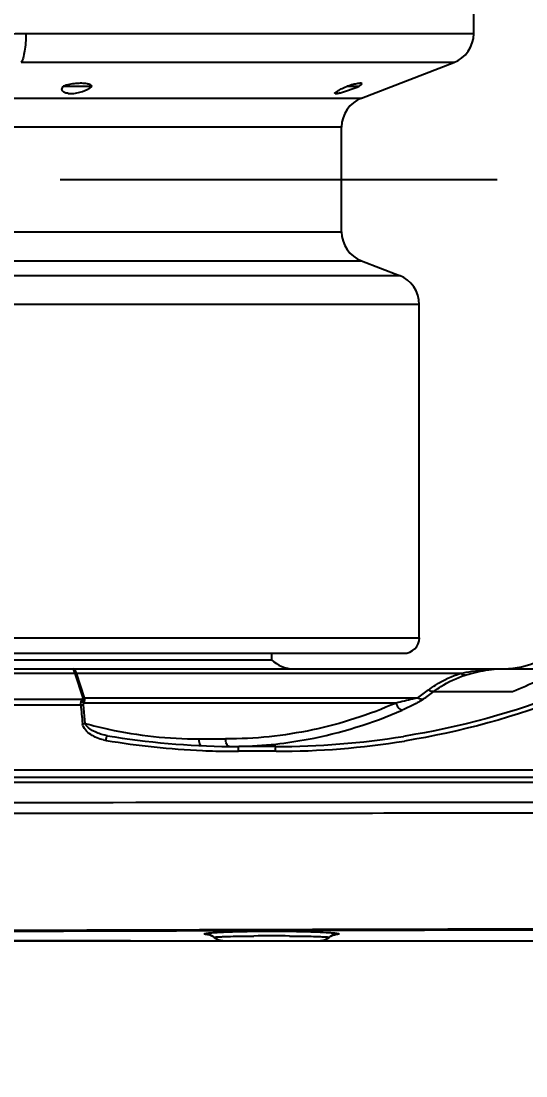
# Model space of a CAD drawing. Header units: millimetres. Extents: x 5828 to 6704, y 123 to 421.
# Drawn here: x 6412.442 to 6414.607, y 210.17 to 214.696 of the extents above; entities that cross this region are included whole.
import ezdxf
from ezdxf import colors
from ezdxf.entities.mleader import LeaderData, LeaderLine
from ezdxf.math import Vec2, Vec3

# ---------------------------------------------------------------- set-up
doc = ezdxf.new("R2010")
doc.units = ezdxf.units.MM
doc.linetypes.add('CENTER', pattern=[0.6, 0.375, -0.075, 0.075, -0.075])
for name, color, linetype in [('中心线', 7, 'Continuous'), ('外形图', 7, 'Continuous'), ('多重引线', 7, 'Continuous'), ('尺寸标注', 7, 'Continuous')]:
    doc.layers.add(name, color=color, linetype=linetype)
doc.styles.add('微软雅黑', font='msyh.ttc', dxfattribs={"height": 1.5})
doc.dimstyles.new('尺寸标注_1_15比例', dxfattribs={"dimtxt": 1.5, "dimasz": 1.25, "dimexe": 0.5, "dimexo": 0.4, "dimgap": 0.5, "dimtad": 1, "dimdec": 1, "dimlfac": 15, "dimdsep": 46, "dimtxsty": '微软雅黑', "dimcen": 0.09, "dimadec": 0, "dimazin": 0, "dimtp": 0.01, "dimtm": 0.01, "dimtfac": 1, "dimtdec": 1, "dimtofl": 0, "dimtmove": 0, "dimatfit": 3, "dimfxl": 1, "dimtolj": 1, "dimarcsym": 0})

# ---------------------------------------------------------------- blocks, each defined once
blk = doc.blocks.new('*D819')
at = {"layer": 'Defpoints', "color": 0}
for p in [(6413.336, 217.4167), (6402.8326, 210.75), (6413.3106, 210.75)]:
    blk.add_point(p, dxfattribs=at)
at = {"layer": '尺寸标注', "color": 0, "lineweight": -2}
for p, q in [((6412.936, 217.4167), (6402.3326, 217.4167)), ((6402.8326, 216.1667), (6402.8326, 212)), ((6412.9106, 210.75), (6402.3326, 210.75))]:
    blk.add_line(p, q, dxfattribs=at)
at = {"layer": '尺寸标注', "color": 0}
for points in [[(6403.0409, 216.1667), (6402.6243, 216.1667), (6402.8326, 217.4167)], [(6402.6243, 212), (6403.0409, 212), (6402.8326, 210.75)]]:
    blk.add_solid(points, dxfattribs=at)
at = {"layer": '尺寸标注', "color": 0, "insert": (6401.5536, 214.0834), "char_height": 1.5, "attachment_point": 5, "rotation": 90, "style": '微软雅黑'}
blk.add_mtext('\\A1;100', dxfattribs=at)

msp = doc.modelspace()

# ---------------------------------------------------------------- linework, layer by layer
at = {"layer": '中心线', "linetype": 'CENTER', "ltscale": 5}
msp.add_line((6406.6093, 214.0167), (6444.8961, 214.0167), dxfattribs=at)
at = {"layer": '外形图', "color": 7, "linetype": 'Continuous'}
for p, q in [((6414.3832, 214.6425), (6414.3832, 215.9834)), ((6412.4627, 214.6425), (6414.3832, 214.6425)), ((6414.2976, 214.5181), (6412.442, 214.5181)), ((6413.9021, 214.3662), (6414.2976, 214.5181)), ((6412.6231, 214.4167), (6412.7471, 214.4167)), ((6413.8407, 214.4167), (6413.8921, 214.4167)), ((6411.8684, 214.3662), (6413.9021, 214.3662)), ((6413.8165, 214.2417), (6412.1179, 214.2417)), ((6413.8165, 213.7917), (6413.8165, 214.2417)), ((6412.1179, 213.7917), (6413.8165, 213.7917)), ((6411.8684, 213.6672), (6413.9021, 213.6672)), ((6413.9021, 213.6672), (6414.0643, 213.6049)), ((6412.3856, 213.6049), (6414.0643, 213.6049)), ((6414.1498, 213.4804), (6412.4057, 213.4804)), ((6414.1498, 212.05), (6414.1498, 213.4804)), ((6411.9832, 212.05), (6414.1498, 212.05)), ((6412.0089, 211.9834), (6414.0832, 211.9834)), ((6413.5165, 211.9834), (6413.5165, 211.9555)), ((6410.1832, 211.9555), (6413.5165, 211.9555)), ((6409.4465, 211.9167), (6416.0015, 211.9167)), ((6412.6718, 211.8965), (6412.1505, 211.8965)), ((6412.6718, 211.8965), (6412.7063, 211.7925)), ((6412.7142, 211.7929), (6412.6794, 211.8978)), ((6412.6794, 211.8978), (6414.3281, 211.8978)), ((6414.4708, 211.9149), (6414.5131, 211.9167)), ((6412.7142, 211.7929), (6414.143, 211.7929)), ((6414.2127, 211.8196), (6414.5495, 211.8196)), ((6412.1524, 211.786), (6412.7031, 211.786)), ((6412.1549, 211.7618), (6412.6978, 211.7618)), ((6412.7165, 211.6825), (6412.709, 211.7629)), ((6414.0499, 211.7699), (6412.7114, 211.7699)), ((6412.8008, 211.6317), (6412.8008, 211.6317)), ((6412.8109, 211.6296), (6412.8008, 211.6317)), ((6413.2038, 211.6158), (6413.3192, 211.6158)), ((6413.5345, 211.5834), (6413.3755, 211.5834)), ((6413.5358, 211.5627), (6413.3744, 211.5627)), ((6413.5358, 211.5629), (6413.5334, 211.5627)), ((6426.1226, 211.4823), (6412.0202, 211.4823)), ((6425.8402, 211.4294), (6409.2922, 211.4294)), ((6426.0205, 211.45), (6411.8984, 211.45)), ((6411.8498, 210.75), (6414.8965, 210.75)), ((6413.2698, 210.7644), (6413.2697, 210.7645)), ((6413.4325, 210.7702), (6413.4395, 210.7702)), ((6413.5932, 210.7702), (6413.6005, 210.7702)), ((6413.7633, 210.7645), (6413.7632, 210.7644))]:
    msp.add_line(p, q, dxfattribs=at)
for points in [[(6413.2463, 210.776), (6413.246, 210.776), (6413.2507, 210.7747), (6413.2622, 210.7695), (6413.2698, 210.7644)], [(6413.2698, 210.7644), (6413.2871, 210.7545), (6413.3111, 210.75)], [(6413.7219, 210.75), (6413.7459, 210.7545), (6413.7632, 210.7644)], [(6413.7632, 210.7644), (6413.7706, 210.7694), (6413.7822, 210.7747), (6413.7868, 210.7759)]]:
    msp.add_lwpolyline(points, dxfattribs=at)
for centre, radius, start, end in [((6414.2498, 214.6425), 0.1333, 291, 0), ((6413.5523, 215.2533), 0.903, 289.7659, 292.1035), ((6413.5951, 215.1339), 0.7761, 288.5618, 289.7745), ((6413.9498, 214.2417), 0.1333, 111, 180), ((6413.9498, 213.7917), 0.1333, 180, 249), ((6414.0165, 213.4804), 0.1333, 0, 69), ((6414.5032, 212.3167), 0.4, 271.4123, 355.2198), ((6414.0832, 212.05), 0.0667, 270, 0), ((6413.6105, 212.05), 0.1333, 225.158, 270), ((6413.5878, 212.6108), 0.9885, 304.1693, 307.4358), ((6413.5994, 212.625), 1.0123, 304.0434, 307.2882), ((6412.6288, 212.5218), 0.7631, 275.1871, 276.0328), ((6412.6729, 211.7355), 0.0516, 41.8174, 57.9266), ((6412.6384, 212.4062), 0.728, 275.2976, 276.1595), ((6413.2122, 213.472), 1.8569, 254.5192, 257.7254), ((6413.2041, 213.4292), 1.8133, 257.6867, 269.9895), ((6412.8317, 211.7696), 0.1622, 257.0204, 260.9754), ((6413.3735, 215.0359), 3.4731, 260.6, 267.4654), ((6413.3748, 215.0443), 3.461, 260.6217, 269.3559), ((6413.5347, 215.0474), 3.4641, 269.9965, 279.0907), ((6413.3739, 215.042), 3.4793, 267.4648, 269.3662), ((6413.3755, 215.0626), 3.4792, 269.3487, 270), ((6413.3359, 213.4052), 1.8218, 270.3518, 271.2409), ((6413.3357, 213.4095), 1.8262, 271.243, 276.227), ((6413.5336, 215.0398), 3.4771, 270.0356, 279.1355), ((6413.3739, 215.0482), 3.4854, 269.3658, 270.0068), ((6413.2283, 210.712), 0.0669, 77.2084, 90.0313), ((6413.2283, 210.7124), 0.0665, 71.7197, 77.1896), ((6413.2283, 210.7123), 0.0666, 61.2775, 71.7197), ((6413.2282, 210.7122), 0.0668, 51.6103, 61.2756), ((6413.3113, 210.817), 0.067, 231.5803, 246.9419), ((6413.3111, 210.8167), 0.0666, 246.9776, 251.1044), ((6413.3112, 210.8171), 0.0671, 251.1693, 269.9371), ((6413.5166, 202.3033), 8.4673, 89.48169, 90.52193), ((6413.7218, 210.8171), 0.0671, 270.0629, 288.8284), ((6413.7219, 210.8167), 0.0666, 288.8933, 293.0269), ((6413.7217, 210.817), 0.067, 293.0626, 308.4206), ((6413.8048, 210.7122), 0.0667, 118.8654, 128.3906), ((6413.8047, 210.7123), 0.0666, 108.225, 118.8639), ((6413.8047, 210.7124), 0.0665, 102.8136, 108.225), ((6413.8047, 210.712), 0.0669, 89.9689, 102.7949)]:
    msp.add_arc(centre, radius, start, end, dxfattribs=at)
msp.add_ellipse((6413.3418, 214.0167), major_axis=(2.8098, 0), ratio=0.866025, start_param=-1.126498, end_param=-1.082666, dxfattribs=at)
for points, knots in [([(6411.0098, 214.4907), (6411.2467, 214.5409), (6411.7295, 214.6157), (6412.2173, 214.6425), (6412.4627, 214.6425)], [0, 0, 0, 0, 0.496673, 1, 1, 1, 1]), ([(6412.4627, 214.6425), (6412.4627, 214.6293), (6412.4618, 214.6041), (6412.4579, 214.569), (6412.4518, 214.5404), (6412.4458, 214.5241), (6412.442, 214.5181)], [0, 0, 0, 0, 0.31102, 0.595794, 0.831091, 1, 1, 1, 1]), ([(6412.625, 214.3914), (6412.6227, 214.3928), (6412.6187, 214.396), (6412.6157, 214.4059), (6412.6199, 214.4129), (6412.6231, 214.4167)], [0, 0, 0, 0, 0.273378, 0.495641, 1, 1, 1, 1]), ([(6412.7252, 214.427), (6412.7177, 214.4285), (6412.7011, 214.4299), (6412.6667, 214.4282), (6412.64, 214.4227), (6412.6231, 214.4167)], [0, 0, 0, 0, 0.22034, 0.479481, 1, 1, 1, 1]), ([(6412.7471, 214.4167), (6412.745, 214.4194), (6412.7378, 214.4239), (6412.7299, 214.426), (6412.7252, 214.427)], [0, 0, 0, 0, 0.414393, 1, 1, 1, 1]), ([(6412.7347, 214.4078), (6412.7359, 214.4085), (6412.7402, 214.4112), (6412.7443, 214.4142), (6412.7471, 214.4167)], [0, 0, 0, 0, 0.271039, 1, 1, 1, 1]), ([(6413.7886, 214.386), (6413.7883, 214.3861), (6413.7878, 214.3867), (6413.7882, 214.388), (6413.7892, 214.3893), (6413.7908, 214.3908), (6413.7929, 214.3924), (6413.7967, 214.395), (6413.8025, 214.3985), (6413.8106, 214.4028), (6413.8234, 214.4091), (6413.8336, 214.4137), (6413.8407, 214.4167)], [0, 0, 0, 0, 0.015892, 0.033078, 0.058537, 0.093473, 0.1374, 0.18946, 0.314449, 0.462256, 0.628067, 1, 1, 1, 1]), ([(6413.9041, 214.427), (6413.9041, 214.4287), (6413.8987, 214.4296), (6413.8933, 214.4291), (6413.8853, 214.4281), (6413.876, 214.4263), (6413.8608, 214.4227), (6413.8489, 214.4193), (6413.8407, 214.4167)], [0, 0, 0, 0, 0.079102, 0.166346, 0.285546, 0.433497, 0.605596, 1, 1, 1, 1]), ([(6413.8921, 214.4167), (6413.8952, 214.4185), (6413.8992, 214.421), (6413.9031, 214.4246), (6413.9041, 214.4263), (6413.9041, 214.427)], [0, 0, 0, 0, 0.666353, 0.872811, 1, 1, 1, 1]), ([(6412.6435, 214.386), (6412.6416, 214.3862), (6412.6352, 214.3871), (6412.6289, 214.3891), (6412.625, 214.3914)], [0, 0, 0, 0, 0.29891, 1, 1, 1, 1]), ([(6412.6435, 214.386), (6412.6517, 214.385), (6412.6689, 214.3855), (6412.6999, 214.3916), (6412.7221, 214.4002), (6412.7347, 214.4078)], [0, 0, 0, 0, 0.259622, 0.538089, 1, 1, 1, 1]), ([(6413.7886, 214.386), (6413.7893, 214.3855), (6413.7916, 214.3853), (6413.7957, 214.3855), (6413.8013, 214.3865), (6413.811, 214.3886), (6413.8248, 214.3925), (6413.8362, 214.3961), (6413.8422, 214.3981)], [0, 0, 0, 0, 0.044505, 0.119454, 0.223659, 0.352129, 0.658468, 1, 1, 1, 1]), ([(6412.6718, 211.8965), (6412.671, 211.9016), (6412.6698, 211.9082), (6412.6673, 211.9149), (6412.6654, 211.9167), (6412.6646, 211.9167)], [0, 0, 0, 0, 0.695553, 0.892619, 1, 1, 1, 1]), ([(6412.6794, 211.8978), (6412.6778, 211.9027), (6412.675, 211.9105), (6412.6677, 211.9167), (6412.6646, 211.9167)], [0, 0, 0, 0, 0.625556, 1, 1, 1, 1]), ([(6414.1887, 211.8258), (6414.1986, 211.8334), (6414.2416, 211.8635), (6414.2901, 211.8855), (6414.3281, 211.8978)], [0, 0, 0, 0, 0.238431, 1, 1, 1, 1]), ([(6414.2127, 211.8196), (6414.2222, 211.827), (6414.2634, 211.8561), (6414.3099, 211.8774), (6414.3465, 211.8892)], [0, 0, 0, 0, 0.23782, 1, 1, 1, 1]), ([(6414.3281, 211.8978), (6414.3436, 211.9009), (6414.4047, 211.9119), (6414.4669, 211.9167), (6414.5131, 211.9167)], [0, 0, 0, 0, 0.255004, 1, 1, 1, 1]), ([(6414.3465, 211.8892), (6414.3449, 211.8891), (6414.338, 211.8896), (6414.3318, 211.8939), (6414.3281, 211.8978)], [0, 0, 0, 0, 0.225589, 1, 1, 1, 1]), ([(6414.3465, 211.8892), (6414.3569, 211.8926), (6414.3975, 211.9047), (6414.4395, 211.9123), (6414.4708, 211.9149)], [0, 0, 0, 0, 0.25877, 1, 1, 1, 1]), ([(6412.7137, 211.7767), (6412.7142, 211.7781), (6412.7158, 211.7833), (6412.7158, 211.7892), (6412.7142, 211.7929)], [0, 0, 0, 0, 0.270363, 1, 1, 1, 1]), ([(6414.143, 211.7929), (6414.1357, 211.7908), (6414.1049, 211.7824), (6414.0737, 211.7751), (6414.0499, 211.7699)], [0, 0, 0, 0, 0.235936, 1, 1, 1, 1]), ([(6414.1661, 211.7862), (6414.1643, 211.7858), (6414.156, 211.7853), (6414.1479, 211.789), (6414.143, 211.7929)], [0, 0, 0, 0, 0.231115, 1, 1, 1, 1]), ([(6414.2127, 211.8196), (6414.2108, 211.8192), (6414.2023, 211.8185), (6414.1939, 211.822), (6414.1887, 211.8258)], [0, 0, 0, 0, 0.231772, 1, 1, 1, 1]), ([(6412.6978, 211.7618), (6412.6976, 211.7663), (6412.6982, 211.7722), (6412.6999, 211.7779), (6412.7003, 211.7792)], [0, 0, 0, 0, 0.762341, 1, 1, 1, 1]), ([(6414.0499, 211.7699), (6413.9348, 211.7195), (6413.6948, 211.642), (6413.4439, 211.6158), (6413.3192, 211.6158)], [0, 0, 0, 0, 0.501978, 1, 1, 1, 1]), ([(6414.0499, 211.7699), (6414.0525, 211.7621), (6414.0588, 211.7499), (6414.071, 211.7395), (6414.0767, 211.7395)], [0, 0, 0, 0, 0.590123, 1, 1, 1, 1]), ([(6414.1661, 211.7862), (6414.153, 211.7774), (6414.1235, 211.761), (6414.0931, 211.7467), (6414.0767, 211.7395)], [0, 0, 0, 0, 0.468937, 1, 1, 1, 1]), ([(6413.5338, 211.5941), (6413.5803, 211.5992), (6413.7661, 211.6267), (6413.9475, 211.6831), (6414.0767, 211.7395)], [0, 0, 0, 0, 0.249082, 1, 1, 1, 1]), ([(6412.7953, 211.6115), (6412.7759, 211.616), (6412.7474, 211.6276), (6412.717, 211.653), (6412.7059, 211.6715), (6412.7053, 211.6813)], [0, 0, 0, 0, 0.500209, 0.750579, 1, 1, 1, 1]), ([(6412.8008, 211.6317), (6412.7843, 211.6356), (6412.7532, 211.6461), (6412.7229, 211.6672), (6412.7165, 211.6825)], [0, 0, 0, 0, 0.50497, 1, 1, 1, 1]), ([(6412.8063, 211.6094), (6412.8066, 211.6113), (6412.8077, 211.6174), (6412.8088, 211.6236), (6412.8099, 211.6278)], [0, 0, 0, 0, 0.302831, 1, 1, 1, 1]), ([(6412.8099, 211.6278), (6412.81, 211.6281), (6412.8101, 211.6285), (6412.8107, 211.63), (6412.8109, 211.6296)], [0, 0, 0, 0, 0.505951, 1, 1, 1, 1]), ([(6413.2038, 211.6158), (6413.2038, 211.613), (6413.2046, 211.6032), (6413.2076, 211.5929), (6413.2123, 211.5876)], [0, 0, 0, 0, 0.285362, 1, 1, 1, 1]), ([(6413.3337, 211.5837), (6413.3289, 211.585), (6413.3209, 211.5966), (6413.3194, 211.6086), (6413.3192, 211.6158)], [0, 0, 0, 0, 0.404746, 1, 1, 1, 1]), ([(6413.3744, 211.5627), (6413.3744, 211.5653), (6413.3744, 211.5702), (6413.3746, 211.5764), (6413.3748, 211.5809), (6413.3752, 211.5826), (6413.3753, 211.5834), (6413.3755, 211.5834)], [0, 0, 0, 0, 0.377838, 0.701904, 0.919575, 0.977696, 1, 1, 1, 1]), ([(6413.5334, 211.5627), (6413.5334, 211.5653), (6413.5334, 211.5702), (6413.5337, 211.5764), (6413.5339, 211.5809), (6413.5342, 211.5826), (6413.5343, 211.5834), (6413.5345, 211.5834)], [0, 0, 0, 0, 0.37792, 0.702043, 0.919724, 0.977814, 1, 1, 1, 1]), ([(6424.2492, 211.3495), (6423.7331, 211.3471), (6422.7011, 211.3437), (6421.153, 211.3449), (6419.6051, 211.3458), (6418.0574, 211.343), (6416.51, 211.3426), (6414.448, 211.3444), (6412.9018, 211.3422), (6411.8713, 211.3416)], [0, 0, 0, 0, 0.125071, 0.250138, 0.375197, 0.500241, 0.62526, 0.75024, 1, 1, 1, 1]), ([(6411.8724, 211.2982), (6412.3875, 211.2972), (6413.1603, 211.2966), (6414.1907, 211.2985), (6414.9639, 211.2989), (6415.7373, 211.2981), (6416.7687, 211.2977), (6418.0583, 211.2978), (6419.606, 211.2987), (6421.1539, 211.2972), (6422.7018, 211.2953), (6423.7339, 211.2949), (6424.2498, 211.3007)], [0, 0, 0, 0, 0.124844, 0.187295, 0.249764, 0.312247, 0.374743, 0.499762, 0.624805, 0.749865, 0.874932, 1, 1, 1, 1]), ([(6424.2498, 210.8085), (6423.7328, 210.8065), (6422.6987, 210.8094), (6421.1478, 210.8068), (6419.597, 210.8051), (6417.5301, 210.8022), (6414.9477, 210.7965), (6412.8822, 210.791), (6411.8499, 210.7881)], [0, 0, 0, 0, 0.125091, 0.250173, 0.375237, 0.500274, 0.750238, 1, 1, 1, 1]), ([(6424.2498, 210.8171), (6423.2161, 210.8129), (6421.1488, 210.8145), (6418.0486, 210.8099), (6414.9502, 210.8008), (6412.8852, 210.7953), (6411.8532, 210.7921)], [0, 0, 0, 0, 0.250177, 0.500278, 0.75024, 1, 1, 1, 1]), ([(6413.2282, 210.7789), (6413.2277, 210.7794), (6413.2304, 210.781), (6413.233, 210.7812), (6413.2379, 210.7822), (6413.2439, 210.7829), (6413.2548, 210.784), (6413.2637, 210.7847), (6413.2701, 210.7851)], [0, 0, 0, 0, 0.049812, 0.123339, 0.231934, 0.375436, 0.55243, 1, 1, 1, 1]), ([(6413.2461, 210.7755), (6413.2436, 210.7757), (6413.2393, 210.7762), (6413.2336, 210.7769), (6413.2304, 210.7777), (6413.2284, 210.7784), (6413.2282, 210.7789)], [0, 0, 0, 0, 0.413355, 0.716468, 0.910108, 1, 1, 1, 1]), ([(6413.2697, 210.7645), (6413.2696, 210.7647), (6413.2711, 210.7651), (6413.2728, 210.7654), (6413.2768, 210.7659), (6413.2845, 210.7665), (6413.298, 210.7672), (6413.3096, 210.7677), (6413.3163, 210.7679)], [0, 0, 0, 0, 0.016694, 0.064306, 0.143822, 0.254958, 0.569498, 1, 1, 1, 1]), ([(6413.2701, 210.7851), (6413.3052, 210.7874), (6413.3876, 210.7902), (6413.5172, 210.7916), (6413.6466, 210.7901), (6413.7288, 210.7874), (6413.7638, 210.785)], [0, 0, 0, 0, 0.213812, 0.500758, 0.787276, 1, 1, 1, 1]), ([(6413.3163, 210.7679), (6413.3243, 210.7682), (6413.363, 210.7693), (6413.4017, 210.7699), (6413.4325, 210.7702)], [0, 0, 0, 0, 0.204762, 1, 1, 1, 1]), ([(6413.6005, 210.7702), (6413.6117, 210.7701), (6413.6503, 210.7696), (6413.689, 210.7689), (6413.7165, 210.7679)], [0, 0, 0, 0, 0.289399, 1, 1, 1, 1]), ([(6413.7165, 210.7679), (6413.7232, 210.7677), (6413.7349, 210.7672), (6413.7484, 210.7665), (6413.7562, 210.7659), (6413.7602, 210.7654), (6413.7619, 210.7651), (6413.7634, 210.7647), (6413.7633, 210.7645)], [0, 0, 0, 0, 0.430438, 0.744968, 0.856114, 0.935647, 0.983285, 1, 1, 1, 1]), ([(6413.7638, 210.785), (6413.77, 210.7846), (6413.7787, 210.784), (6413.7895, 210.7828), (6413.7953, 210.7822), (6413.8001, 210.7812), (6413.8027, 210.781), (6413.8053, 210.7794), (6413.8048, 210.7789)], [0, 0, 0, 0, 0.447823, 0.624776, 0.768201, 0.876722, 0.950173, 1, 1, 1, 1]), ([(6413.8048, 210.7789), (6413.8046, 210.7784), (6413.8027, 210.7777), (6413.7994, 210.7769), (6413.7937, 210.7762), (6413.7894, 210.7757), (6413.7869, 210.7755)], [0, 0, 0, 0, 0.089872, 0.283513, 0.586641, 1, 1, 1, 1])]:
    msp.add_open_spline(points, degree=3, knots=knots, dxfattribs=at)
for points in [[(6412.6718, 211.8965), (6412.6742, 211.8973), (6412.6768, 211.8978), (6412.6794, 211.8978)], [(6412.7063, 211.7925), (6412.7069, 211.7901), (6412.7048, 211.7877), (6412.7031, 211.786)], [(6412.7063, 211.7925), (6412.7089, 211.793), (6412.7116, 211.7932), (6412.7142, 211.7929)], [(6414.7849, 211.8196), (6414.5592, 211.7298), (6414.3219, 211.6653), (6414.082, 211.6269)], [(6414.7915, 211.801), (6414.5648, 211.7106), (6414.3266, 211.6457), (6414.0857, 211.6068)], [(6412.6978, 211.7618), (6412.7003, 211.735), (6412.7027, 211.7082), (6412.7056, 211.6814)], [(6412.7003, 211.7792), (6412.7012, 211.7815), (6412.702, 211.7838), (6412.7031, 211.786)], [(6412.7031, 211.786), (6412.7072, 211.7837), (6412.7108, 211.7804), (6412.7137, 211.7767)], [(6412.709, 211.7629), (6412.7088, 211.7654), (6412.7098, 211.768), (6412.7114, 211.7699)], [(6412.7114, 211.7699), (6412.7121, 211.7721), (6412.7129, 211.7744), (6412.7137, 211.7767)]]:
    msp.add_open_spline(points, degree=3, dxfattribs=at)

# ---------------------------------------------------------------- dimensions: what is measured, and where the dimension line sits
at = {"layer": '尺寸标注'}
dim = msp.add_linear_dim(base=(6402.8326, 210.75), p1=(6413.336, 217.4167), p2=(6413.3106, 210.75), angle=90, dimstyle='尺寸标注_1_15比例', dxfattribs=at)
dim.commit()
dim.dimension.update_dxf_attribs({"geometry": '*D819', "text_midpoint": (6401.5536, 214.0834)})

# ---------------------------------------------------------------- leaders
at = {"layer": '多重引线'}
ml = msp.add_multileader_mtext('Standard', dxfattribs=at)
ml.set_content('2×M4 depth7', style='微软雅黑')
ml.set_leader_properties()
ml.build(insert=Vec2(0, 0))
ml.multileader.update_dxf_attribs({"text_left_attachment_type": 5, "text_right_attachment_type": 5, "dogleg_length": 1, "arrow_head_size": 1.25})
ctx = ml.context
ctx.base_point, ctx.char_height, ctx.arrow_head_size, ctx.plane_origin = Vec3(6406.4064, 204.7307), 1.5, 1.25, Vec3(6429.7498, 213.5834)
ctx.left_attachment, ctx.right_attachment, ctx.text_align_type = 5, 5, 2
notes = []
notes.append((ctx, [(0, (1, 1, 0), (6424.2934, 204.7307), (-1, 0), 1, [(0, [(6429.7498, 213.5834)], 0, [])])]))
ctx.mtext.insert, ctx.mtext.alignment, ctx.mtext.flow_direction = Vec3(6421.2934, 206.8088), 3, 5
for ctx, leaders in notes:
    for number, flags, end, landing, length, lines in leaders:
        leader = LeaderData()
        leader.index, (leader.has_last_leader_line, leader.has_dogleg_vector, leader.attachment_direction) = number, flags
        leader.last_leader_point, leader.dogleg_vector, leader.dogleg_length = Vec3(end), Vec3(landing), length
        for number, points, colour, breaks in lines:
            line = LeaderLine()
            line.index, line.vertices, line.color, line.breaks = number, Vec3.list(points), colors.encode_raw_color(colour), breaks
            leader.lines.append(line)
        ctx.leaders.append(leader)

doc.saveas('drawing.dxf')
